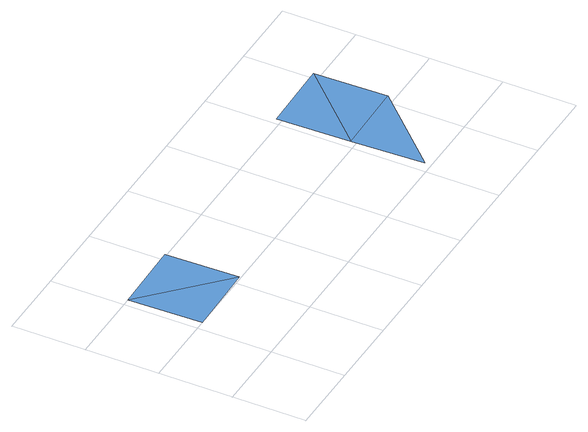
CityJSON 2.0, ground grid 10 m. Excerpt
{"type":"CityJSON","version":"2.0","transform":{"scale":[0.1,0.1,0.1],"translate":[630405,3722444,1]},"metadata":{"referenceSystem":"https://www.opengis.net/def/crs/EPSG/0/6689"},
"CityObjects":{
"waterbody1":{"type":"WaterBody","attributes":{"name":"福岡県津波浸水想定図","class":"1140","function":"2","WaterBodyTsunamiRiskAttribute.description":"1","WaterBodyTsunamiRiskAttribute.rank":"1"},"geometry":[{"type":"MultiSurface","lod":"1","boundaries":[[[0,1,2]],[[2,3,0]],[[4,5,6]],[[6,7,8]],[[6,5,7]]]}]}
},
"vertices":[
[10,200,9],[12,100,9],[112,102,9],[110,202,9],[414,8,10],[512,110,8],[412,108,8],[510,210,8],[410,208,8]
]}
